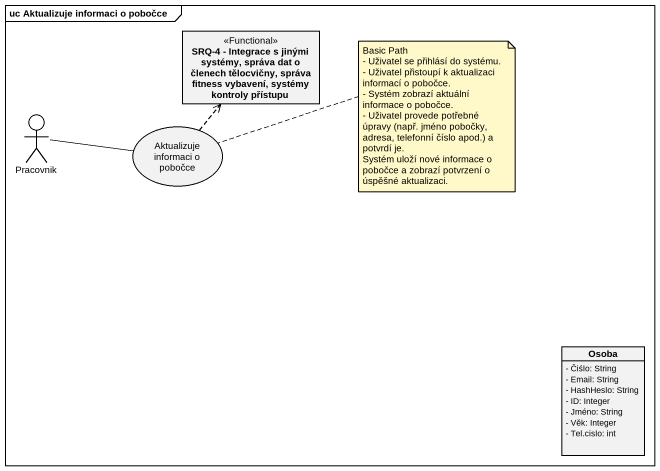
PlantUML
@startuml
mainframe uc Aktualizuje informaci o pobočce
allowmixing
hide circle
hide empty members
skinparam classAttributeIconSize 0
class "SRQ-4 - Integrace s jinými systémy, správa dat o členech tělocvičny, správa fitness vybavení, systémy kontroly přístupu" as SRQ_4_Integrace_s_jinými <<Functional>>
actor Pracovnik
usecase "Aktualizuje informaci o pobočce" as Aktualizuje_informaci_o
class Osoba {
  - Čiślo: String
  - Email: String
  - HashHeslo: String
  - ID: Integer
  - Jméno: String
  - Věk: Integer
  - Tel.cislo: int
}
Pracovnik -right- Aktualizuje_informaci_o
Aktualizuje_informaci_o .up.> SRQ_4_Integrace_s_jinými
note right of Aktualizuje_informaci_o
  Basic Path
  - Uživatel se přihlásí do systému.
  - Uživatel přistoupí k aktualizaci informací o pobočce.
  - Systém zobrazí aktuální informace o pobočce.
  - Uživatel provede potřebné úpravy (např. jméno pobočky, adresa, telefonní číslo apod.) a potvrdí je.
  Systém uloží nové informace o pobočce a zobrazí potvrzení o úspěšné aktualizaci.
end note
@enduml
